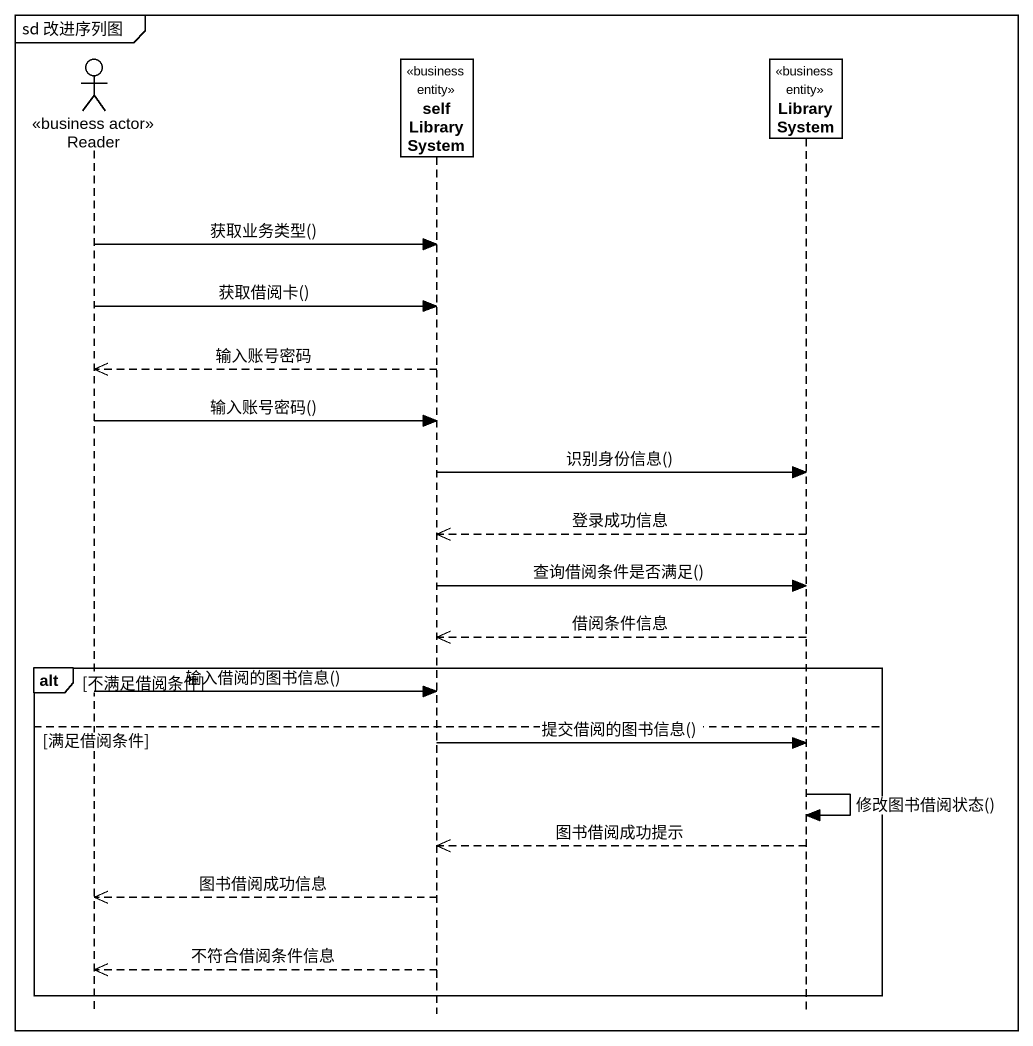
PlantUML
@startuml
mainframe sd 改进序列图
hide footbox
actor Reader <<business actor>>
participant selfLibrarySystem <<business entity>>
participant LibrarySystem <<business entity>>

Reader -> selfLibrarySystem : 获取业务类型()
Reader -> selfLibrarySystem : 获取借阅卡()
selfLibrarySystem -->> Reader : 输入账号密码
Reader -> selfLibrarySystem : 输入账号密码()
selfLibrarySystem -> LibrarySystem : 识别身份信息()
LibrarySystem -->> selfLibrarySystem : 登录成功信息
selfLibrarySystem -> LibrarySystem : 查询借阅条件是否满足()
LibrarySystem -->> selfLibrarySystem : 借阅条件信息
alt 不满足借阅条件
  Reader -> selfLibrarySystem : 输入借阅的图书信息()
else 满足借阅条件
  selfLibrarySystem -> LibrarySystem : 提交借阅的图书信息()
  LibrarySystem -> LibrarySystem : 修改图书借阅状态()
  LibrarySystem -->> selfLibrarySystem : 图书借阅成功提示
  selfLibrarySystem -->> Reader : 图书借阅成功信息
  selfLibrarySystem -->> Reader : 不符合借阅条件信息
end
@enduml
